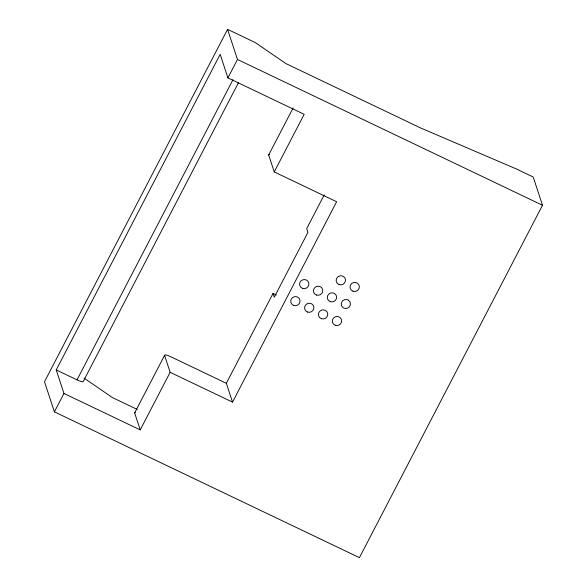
<?xml version="1.0" encoding="UTF-8"?>
<svg xmlns="http://www.w3.org/2000/svg" width="587" height="587" viewBox="0 0 587 587"><rect width="100%" height="100%" fill="white"/><g stroke="black" fill="none" stroke-linecap="round" stroke-linejoin="round"><path stroke-width="0.88" d="M227.573 29.35L44.502 381.733L54.4 411.854L359.427 557.65L542.498 205.267L533.216 177.032L515.885 168.748L420.241 127.79L285.964 63.609L255.301 42.602L227.573 29.35L237.478 59.47L227.917 77.873L304.169 114.318L274.246 171.918L336.637 201.737L232.533 402.124L170.142 372.305L164.573 355.362A7.807 1.409 27.5 0 1 170.883 356.793L226.34 383.304L232.533 402.124M54.4 411.854L63.961 393.451L56.227 369.92L220.176 54.342L227.917 77.873M56.227 369.92L77.022 379.862L232.951 79.737M238.417 82.796L83.339 381.293A7.807 1.409 27.5 0 1 77.022 379.862M63.961 393.451L140.22 429.897L134.65 412.954L164.573 355.362M274.246 171.918L268.677 154.975L293.126 107.927M140.22 429.897L170.142 372.305M226.34 383.304L273.05 293.405L276.316 294.968M324.2 194.95L306.685 228.651L307.926 232.415L274.283 297.169L273.05 293.405M237.478 59.47L542.498 205.267M137.16 409.396L112.447 397.59L84.036 378.123M268.677 154.975A7.807 1.409 27.5 0 1 269.301 154.476M134.65 412.954A7.807 1.409 27.5 0 1 135.267 412.463M348.575 300.243L347.269 299.627A4.689 4.535 -18.2 0 0 343.087 307.713L344.393 308.329A4.689 4.535 -18.2 0 0 348.575 300.243M293.705 305.416A4.689 4.535 -18.2 0 0 300.001 300.346A4.689 4.535 -18.2 0 0 292.451 297.66A4.689 4.535 -18.2 0 0 293.705 305.416M302.562 288.371A4.689 4.535 -18.2 0 0 308.85 283.301A4.689 4.535 -18.2 0 0 301.3 280.615A4.689 4.535 -18.2 0 0 302.562 288.371M307.573 312.042A4.689 4.535 -18.2 0 0 313.862 306.972A4.689 4.535 -18.2 0 0 306.311 304.286A4.689 4.535 -18.2 0 0 307.573 312.042M316.422 294.997A4.689 4.535 -18.2 0 0 322.718 289.927A4.689 4.535 -18.2 0 0 315.168 287.248A4.689 4.535 -18.2 0 0 316.422 294.997M339.139 284.585A4.689 4.535 -18.2 0 0 345.435 279.515A4.689 4.535 -18.2 0 0 337.885 276.829A4.689 4.535 -18.2 0 0 339.139 284.585M330.29 301.63A4.689 4.535 -18.2 0 0 336.578 296.56A4.689 4.535 -18.2 0 0 329.028 293.874A4.689 4.535 -18.2 0 0 330.29 301.63M321.434 318.668A4.689 4.535 -18.2 0 0 327.729 313.597A4.689 4.535 -18.2 0 0 320.179 310.912A4.689 4.535 -18.2 0 0 321.434 318.668M335.302 325.293A4.689 4.535 -18.2 0 0 341.59 320.223A4.689 4.535 -18.2 0 0 334.04 317.538A4.689 4.535 -18.2 0 0 335.302 325.293M353.007 291.211A4.689 4.535 -18.2 0 0 359.295 286.14A4.689 4.535 -18.2 0 0 351.745 283.462A4.689 4.535 -18.2 0 0 353.007 291.211"/></g></svg>
